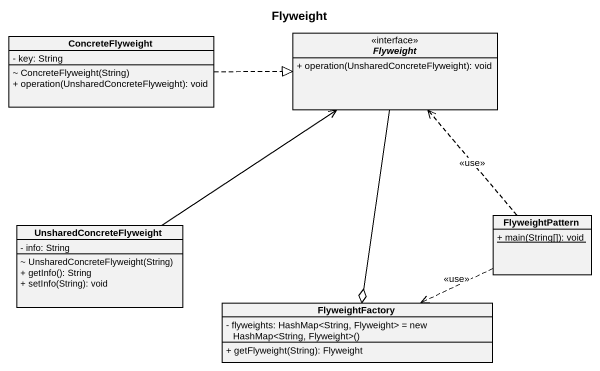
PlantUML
@startuml
title Flyweight
hide circle
hide empty members
skinparam classAttributeIconSize 0
class ConcreteFlyweight {
  - key: String
  ~ ConcreteFlyweight(String)
  + operation(UnsharedConcreteFlyweight): void
}
interface Flyweight <<interface>> {
  + operation(UnsharedConcreteFlyweight): void
}
class FlyweightPattern {
  {static} + main(String[]): void
}
class UnsharedConcreteFlyweight {
  - info: String
  ~ UnsharedConcreteFlyweight(String)
  + getInfo(): String
  + setInfo(String): void
}
class FlyweightFactory {
  {field} - flyweights: HashMap<String, Flyweight> = new HashMap<String, Flyweight>()
  + getFlyweight(String): Flyweight
}
ConcreteFlyweight .right.|> Flyweight
Flyweight --o FlyweightFactory
FlyweightPattern .up.> Flyweight : <<use>>
FlyweightPattern .left.> FlyweightFactory : <<use>>
UnsharedConcreteFlyweight -up-> Flyweight
@enduml
